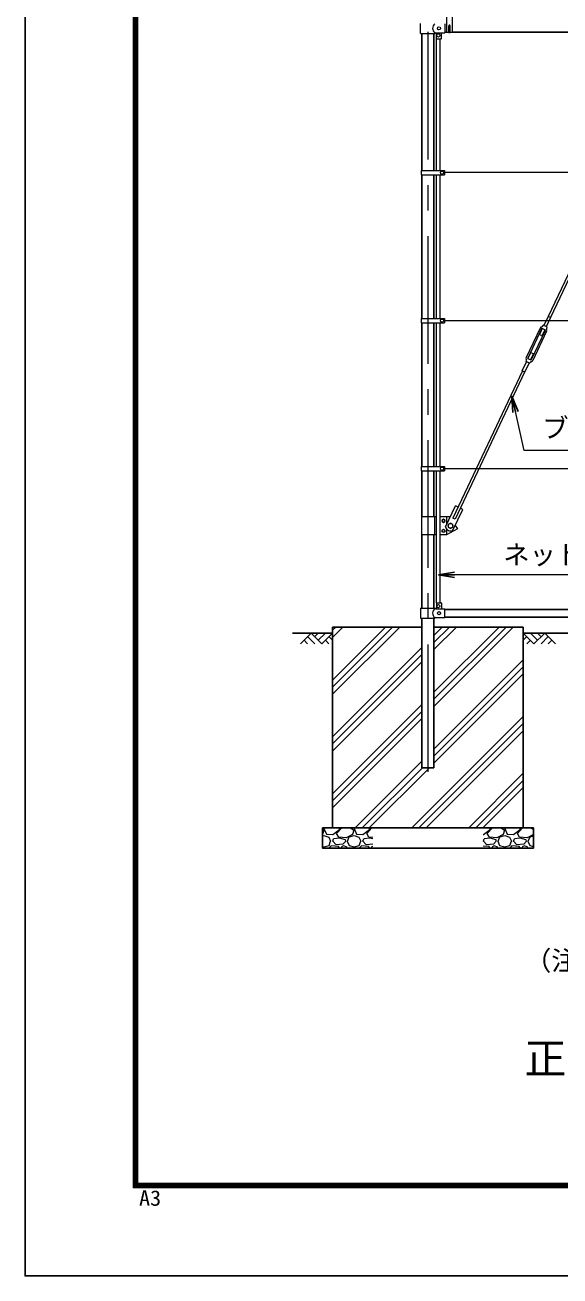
# Model space of a CAD drawing. Units: millimetres, scale not verified. Extents: x -8400 to 8400, y -5940 to 5940.
# Drawn here: x -8400 to -5736, y -5940 to 287 of the extents above; entities that cross this region are included whole.
import ezdxf
from ezdxf.enums import TextEntityAlignment as Align

# ---------------------------------------------------------------- set-up
doc = ezdxf.new("R2010")
doc.units = ezdxf.units.MM
doc.header["$LTSCALE"] = 20
doc.linetypes.add('USER1', pattern=[50.8, 31.75, -6.35, 6.35, -6.35])
for name, color, linetype, lineweight in [('0-0_D-DCR-HCH', 7, 'Continuous', 13), ('0-1_D-STR1', 1, 'Continuous', 25), ('0-2_D-STR4', 7, 'Continuous', 25), ('0-3_D-BGD', 7, 'Continuous', 25), ('0-4_D-BMK', 2, 'USER1', 13), ('0-8_D-STR3', 3, 'Continuous', 13), ('0-9_D-STR-TXT', 7, 'Continuous', 13), ('0-A_D-TTL-TXT', 7, 'Continuous', 13), ('0-C_D-TTL', 7, 'Continuous', 25)]:
    doc.layers.add(name, color=color, linetype=linetype, lineweight=lineweight)
doc.layers.add('0-6_0', color=7, linetype='Continuous')
doc.styles.add('ＭＳ ゴシック', font='')
doc.styles.get('ＭＳ ゴシック').set_extended_font_data('MS Gothic')

# ---------------------------------------------------------------- blocks, each defined once
blk = doc.blocks.new('_Open')
at = {"layer": '0-6_0'}
blk.add_line((-20, 3.333), (0, 0), dxfattribs=at)
blk.add_lwpolyline([(-20, -3.333), (0, 0), (-20, 0)], dxfattribs=at)

msp = doc.modelspace()

# ---------------------------------------------------------------- linework, layer by layer
at = {"layer": '0-0_D-DCR-HCH'}
for p, q in [((-6869.06, -2761.62), (-6817.45, -2710)), ((-6869.06, -3044.46), (-6534.6, -2710)), ((-6869.06, -2726.26), (-6852.8, -2710)), ((-6869.06, -3009.1), (-6569.96, -2710)), ((-6869.06, -2973.75), (-6605.32, -2710)), ((-6363.81, -2822.05), (-6251.76, -2710)), ((-6363.81, -3104.89), (-5968.92, -2710)), ((-6363.81, -2786.7), (-6287.12, -2710)), ((-6363.81, -3069.54), (-6004.27, -2710)), ((-6363.81, -2751.34), (-6322.47, -2710)), ((-6363.81, -3034.18), (-6039.63, -2710)), ((-6975.49, -2740), (-7028.7, -2793.21)), ((-7010.96, -2775.47), (-6993.14, -2793.21)), ((-6993.23, -2757.74), (-6957.59, -2793.21)), ((-6975.49, -2740), (-6922.28, -2793.21)), ((-6957.75, -2757.74), (-6940.01, -2740)), ((-6940.01, -2775.47), (-6904.54, -2740)), ((-6922.28, -2793.21), (-6869.06, -2740)), ((-6904.54, -2775.47), (-6886.72, -2793.21)), ((-6886.8, -2757.74), (-6869.06, -2775.39)), ((-5865.85, -2793.21), (-5919.06, -2740)), ((-5901.33, -2757.74), (-5919.06, -2775.39)), ((-5883.59, -2775.47), (-5901.41, -2793.21)), ((-5848.11, -2775.47), (-5883.59, -2740)), ((-5812.64, -2740), (-5865.85, -2793.21)), ((-5830.28, -2757.83), (-5848.11, -2740)), ((-5794.9, -2757.74), (-5830.54, -2793.21)), ((-5812.64, -2740), (-5759.43, -2793.21)), ((-5777.17, -2775.47), (-5794.98, -2793.21)), ((-6869.06, -3256.59), (-6424.31, -2811.84)), ((-6869.06, -3291.95), (-6424.31, -2847.2)), ((-6869.06, -3327.3), (-6424.31, -2882.55)), ((-6363.81, -3317.03), (-5919.06, -2872.28)), ((-6363.81, -3352.38), (-5919.06, -2907.63)), ((-6363.81, -3387.74), (-5919.06, -2942.99)), ((-6869.06, -3539.43), (-6424.31, -3094.68)), ((-6869.06, -3574.79), (-6424.31, -3130.04)), ((-6869.06, -3610.14), (-6424.31, -3165.39)), ((-6473.94, -3710), (-5919.06, -3155.12)), ((-6438.59, -3710), (-5919.06, -3190.48)), ((-6403.23, -3710), (-5919.06, -3225.83)), ((-6756.79, -3710), (-6424.31, -3377.53)), ((-6721.43, -3710), (-6421.43, -3410)), ((-6686.08, -3710), (-6386.08, -3410)), ((-6191.1, -3710), (-5919.06, -3437.96)), ((-6155.75, -3710), (-5919.06, -3473.32)), ((-6120.39, -3710), (-5919.06, -3508.67)), ((-6919.06, -3717.48), (-6912.91, -3721.74)), ((-6912.91, -3721.74), (-6918.91, -3742.74)), ((-6911.28, -3710), (-6911.41, -3712.74)), ((-6911.41, -3712.74), (-6899.41, -3741.24)), ((-6867.91, -3742.74), (-6834.91, -3717.24)), ((-6848.41, -3738.24), (-6822.99, -3710)), ((-6834.91, -3717.24), (-6832.59, -3710)), ((-6779.87, -3710), (-6762.91, -3721.74)), ((-6762.91, -3721.74), (-6768.91, -3742.74)), ((-6761.28, -3710), (-6761.41, -3712.74)), ((-6761.41, -3712.74), (-6749.41, -3741.24)), ((-6717.91, -3742.74), (-6684.91, -3717.24)), ((-6698.41, -3738.24), (-6672.99, -3710)), ((-6684.91, -3717.24), (-6682.59, -3710)), ((-6117.91, -3742.74), (-6084.91, -3717.24)), ((-6098.41, -3738.24), (-6072.99, -3710)), ((-6084.91, -3717.24), (-6082.59, -3710)), ((-6029.87, -3710), (-6012.91, -3721.74)), ((-6012.91, -3721.74), (-6018.91, -3742.74)), ((-6011.28, -3710), (-6011.41, -3712.74)), ((-6011.41, -3712.74), (-5999.41, -3741.24)), ((-5967.91, -3742.74), (-5934.91, -3717.24)), ((-5948.41, -3738.24), (-5922.99, -3710)), ((-5934.91, -3717.24), (-5932.59, -3710)), ((-5879.87, -3710), (-5869.06, -3717.48)), ((-6918.91, -3742.74), (-6919.06, -3742.82)), ((-6919.06, -3749.64), (-6911.41, -3747.24)), ((-6911.41, -3747.24), (-6887.41, -3756.24)), ((-6911.41, -3804.24), (-6885.91, -3796.74)), ((-6899.41, -3741.24), (-6867.91, -3742.74)), ((-6887.41, -3756.24), (-6878.41, -3775.74)), ((-6885.91, -3796.74), (-6878.41, -3775.74)), ((-6867.91, -3775.74), (-6863.41, -3763.74)), ((-6851.41, -3793.74), (-6867.91, -3775.74)), ((-6834.91, -3760.74), (-6863.41, -3763.74)), ((-6816.91, -3790.74), (-6851.41, -3793.74)), ((-6837.91, -3756.24), (-6848.41, -3738.24)), ((-6800.41, -3759.24), (-6837.91, -3756.24)), ((-6804.91, -3768.24), (-6834.91, -3760.74)), ((-6803.41, -3775.74), (-6816.91, -3790.74)), ((-6803.41, -3775.74), (-6804.91, -3768.24)), ((-6768.91, -3742.74), (-6800.41, -3759.24)), ((-6795.91, -3775.74), (-6786.91, -3796.74)), ((-6794.41, -3775.74), (-6785.41, -3754.74)), ((-6786.91, -3796.74), (-6761.41, -3804.24)), ((-6785.41, -3754.74), (-6761.41, -3747.24)), ((-6761.41, -3747.24), (-6737.41, -3756.24)), ((-6761.41, -3804.24), (-6735.91, -3796.74)), ((-6749.41, -3741.24), (-6717.91, -3742.74)), ((-6737.41, -3756.24), (-6728.41, -3775.74)), ((-6735.91, -3796.74), (-6728.41, -3775.74)), ((-6717.91, -3775.74), (-6713.41, -3763.74)), ((-6701.41, -3793.74), (-6717.91, -3775.74)), ((-6684.91, -3760.74), (-6713.41, -3763.74)), ((-6669.06, -3790.93), (-6701.41, -3793.74)), ((-6687.91, -3756.24), (-6698.41, -3738.24)), ((-6669.06, -3757.75), (-6687.91, -3756.24)), ((-6669.06, -3764.71), (-6684.91, -3760.74)), ((-6119.06, -3742.69), (-6117.91, -3742.74)), ((-6117.91, -3775.74), (-6113.41, -3763.74)), ((-6101.41, -3793.74), (-6117.91, -3775.74)), ((-6084.91, -3760.74), (-6113.41, -3763.74)), ((-6066.91, -3790.74), (-6101.41, -3793.74)), ((-6087.91, -3756.24), (-6098.41, -3738.24)), ((-6050.41, -3759.24), (-6087.91, -3756.24)), ((-6054.91, -3768.24), (-6084.91, -3760.74)), ((-6053.41, -3775.74), (-6066.91, -3790.74)), ((-6053.41, -3775.74), (-6054.91, -3768.24)), ((-6018.91, -3742.74), (-6050.41, -3759.24)), ((-6045.91, -3775.74), (-6036.91, -3796.74)), ((-6044.41, -3775.74), (-6035.41, -3754.74)), ((-6036.91, -3796.74), (-6011.41, -3804.24)), ((-6035.41, -3754.74), (-6011.41, -3747.24)), ((-6011.41, -3747.24), (-5987.41, -3756.24)), ((-6011.41, -3804.24), (-5985.91, -3796.74)), ((-5999.41, -3741.24), (-5967.91, -3742.74)), ((-5987.41, -3756.24), (-5978.41, -3775.74)), ((-5985.91, -3796.74), (-5978.41, -3775.74)), ((-5967.91, -3775.74), (-5963.41, -3763.74)), ((-5951.41, -3793.74), (-5967.91, -3775.74)), ((-5934.91, -3760.74), (-5963.41, -3763.74)), ((-5916.91, -3790.74), (-5951.41, -3793.74)), ((-5937.91, -3756.24), (-5948.41, -3738.24)), ((-5900.41, -3759.24), (-5937.91, -3756.24)), ((-5904.91, -3768.24), (-5934.91, -3760.74)), ((-5903.41, -3775.74), (-5916.91, -3790.74)), ((-5903.41, -3775.74), (-5904.91, -3768.24)), ((-5869.06, -3742.82), (-5900.41, -3759.24)), ((-5895.91, -3775.74), (-5886.91, -3796.74)), ((-5894.41, -3775.74), (-5885.41, -3754.74)), ((-5886.91, -3796.74), (-5869.06, -3801.99)), ((-5885.41, -3754.74), (-5869.06, -3749.64)), ((-6919.06, -3801.99), (-6911.41, -3804.24)), ((-6875.41, -3799.74), (-6886.64, -3810)), ((-6839.41, -3802.74), (-6875.41, -3799.74)), ((-6834.98, -3810), (-6839.41, -3802.74)), ((-6813.91, -3799.74), (-6824.41, -3804.24)), ((-6824.41, -3804.24), (-6822.11, -3810)), ((-6795.91, -3805.74), (-6813.91, -3799.74)), ((-6803, -3810), (-6795.91, -3805.74)), ((-6725.41, -3799.74), (-6736.64, -3810)), ((-6689.41, -3802.74), (-6725.41, -3799.74)), ((-6684.98, -3810), (-6689.41, -3802.74)), ((-6669.06, -3801.95), (-6674.41, -3804.24)), ((-6674.41, -3804.24), (-6672.11, -3810)), ((-6089.41, -3802.74), (-6119.06, -3800.27)), ((-6084.98, -3810), (-6089.41, -3802.74)), ((-6063.91, -3799.74), (-6074.41, -3804.24)), ((-6074.41, -3804.24), (-6072.11, -3810)), ((-6045.91, -3805.74), (-6063.91, -3799.74)), ((-6053, -3810), (-6045.91, -3805.74)), ((-5975.41, -3799.74), (-5986.64, -3810)), ((-5939.41, -3802.74), (-5975.41, -3799.74)), ((-5934.98, -3810), (-5939.41, -3802.74)), ((-5913.91, -3799.74), (-5924.41, -3804.24)), ((-5924.41, -3804.24), (-5922.11, -3810)), ((-5895.91, -3805.74), (-5913.91, -3799.74)), ((-5903, -3810), (-5895.91, -3805.74))]:
    msp.add_line(p, q, dxfattribs=at)
at = {"layer": '0-1_D-STR1'}
for p, q in [((-6309.06, 251.9), (-6299.06, 251.9)), ((-6274.06, 251.9), (-5406.56, 251.9)), ((-6424.31, -437.5), (-6424.31, 245)), ((-6363.81, -437.5), (-6363.81, 245)), ((-6424.31, -1174.5), (-6424.31, -458.5)), ((-6363.81, -1174.5), (-6363.81, -458.5)), ((-6424.31, -1911.5), (-6424.31, -1195.5)), ((-6363.81, -1911.5), (-6363.81, -1195.5)), ((-6424.31, -2161.3), (-6424.31, -1932.5)), ((-6363.81, -2161.3), (-6363.81, -1932.5)), ((-6424.31, -2615.9), (-6424.31, -2251.3)), ((-6363.81, -2615.9), (-6363.81, -2251.3)), ((-6424.31, -3410), (-6424.31, -2665.9)), ((-6363.81, -3410), (-6363.81, -2665.9)), ((-6309.06, -2621.9), (-4479.06, -2621.9)), ((-6309.06, -2660), (-4479.06, -2660)), ((-6363.81, -3410), (-6424.31, -3410))]:
    msp.add_line(p, q, dxfattribs=at)
at = {"layer": '0-2_D-STR4'}
for p, q in [((-6424.31, -2710), (-6869.06, -2710)), ((-6869.06, -2710), (-6869.06, -3710)), ((-5919.06, -2710), (-6363.81, -2710)), ((-5919.06, -3710), (-5919.06, -2710)), ((-6919.06, -3710), (-5869.06, -3710)), ((-6919.06, -3710), (-6919.06, -3810)), ((-5869.06, -3710), (-5869.06, -3810)), ((-6919.06, -3810), (-5869.06, -3810))]:
    msp.add_line(p, q, dxfattribs=at)
at = {"layer": '0-3_D-BGD'}
for p, q in [((-6869.06, -2740), (-7069.06, -2740)), ((-4869.06, -2740), (-5919.06, -2740))]:
    msp.add_line(p, q, dxfattribs=at)
at = {"layer": '0-4_D-BMK'}
msp.add_line((-6394.06, 3300), (-6394.06, -3460), dxfattribs=at)
at = {"layer": '0-8_D-STR3'}
for p, q in [((-6430.16, 245), (-6430.16, 295)), ((-6309.06, 292), (-6309.06, 248)), ((-6290.06, 250.11), (-6290.06, 283)), ((-6283.06, 250.11), (-6283.06, 283)), ((-5125.07, 251.9), (-5795.1, -1164.22)), ((-5111.8, 251.9), (-5784.25, -1169.35)), ((-6430.16, 245), (-6360.26, 245)), ((-6354.26, 248), (-6360.26, 245)), ((-6354.26, 248), (-6309.06, 248)), ((-6352.06, 220), (-6352.06, 248)), ((-6351.56, -437.5), (-6351.56, 218.68)), ((-6350.06, 218), (-6329.06, 218)), ((-6332.56, -437.5), (-6332.56, 218)), ((-6327.06, 220), (-6327.06, 248)), ((-6426.86, -437.5), (-6426.86, -458.5)), ((-6426.86, -437.5), (-6312.06, -437.5)), ((-6426.86, -458.5), (-6312.06, -458.5)), ((-6351.56, -1174.5), (-6351.56, -458.5)), ((-6332.56, -1174.5), (-6332.56, -458.5)), ((-6312.06, -437.5), (-6312.06, -458.5)), ((-4476.56, -448), (-6312.06, -448)), ((-6426.86, -1174.5), (-6426.86, -1195.5)), ((-6426.86, -1174.5), (-6312.06, -1174.5)), ((-6312.06, -1174.5), (-6312.06, -1195.5)), ((-5796.09, -1163.74), (-5817.48, -1208.94)), ((-5783.26, -1169.82), (-5804.64, -1215.01)), ((-5783.26, -1169.82), (-5796.09, -1163.74)), ((-6426.86, -1195.5), (-6312.06, -1195.5)), ((-6351.56, -1911.5), (-6351.56, -1195.5)), ((-6332.56, -1911.5), (-6332.56, -1195.5)), ((-4476.56, -1185), (-6312.06, -1185)), ((-5835.46, -1221.45), (-5904.74, -1367.89)), ((-5827.77, -1225.09), (-5897.06, -1371.53)), ((-5810.6, -1233.22), (-5879.88, -1379.65)), ((-5802.91, -1236.85), (-5872.2, -1383.29)), ((-5824.75, -1224.31), (-5838.86, -1254.14)), ((-5811.91, -1230.38), (-5826.02, -1260.21)), ((-5811.55, -1230.55), (-5825.11, -1224.14)), ((-5820.1, -1207.7), (-5824.95, -1214.04)), ((-5802.02, -1216.25), (-5820.1, -1207.7)), ((-5802.02, -1216.25), (-5803.84, -1224.02)), ((-5826.02, -1260.21), (-5838.86, -1254.14)), ((-5895.74, -1374.36), (-5881.63, -1344.53)), ((-5882.91, -1380.43), (-5868.79, -1350.6)), ((-5868.79, -1350.6), (-5881.63, -1344.53)), ((-5924.4, -1434.92), (-5903.01, -1389.73)), ((-5911.56, -1441), (-5890.18, -1395.8)), ((-5882.55, -1380.6), (-5896.1, -1374.19)), ((-5887.56, -1397.04), (-5882.71, -1390.7)), ((-5923.4, -1435.39), (-6269.83, -2167.57)), ((-5912.56, -1440.53), (-6258.98, -2172.71)), ((-5911.56, -1441), (-5924.4, -1434.92)), ((-6426.86, -1911.5), (-6426.86, -1932.5)), ((-6426.86, -1911.5), (-6312.06, -1911.5)), ((-6312.06, -1911.5), (-6312.06, -1932.5)), ((-4476.56, -1922), (-6312.06, -1922)), ((-6426.86, -1932.5), (-6312.06, -1932.5)), ((-6351.56, -2589.58), (-6351.56, -1932.5)), ((-6332.56, -2588.9), (-6332.56, -1932.5)), ((-6306.01, -2211.3), (-6256.82, -2107.35)), ((-6244.17, -2113.34), (-6256.82, -2107.35)), ((-6426.61, -2161.3), (-6426.61, -2251.3)), ((-6351.56, -2161.3), (-6426.61, -2161.3)), ((-6361.51, -2161.3), (-6361.51, -2251.3)), ((-6286.51, -2161.3), (-6332.56, -2161.3)), ((-6301.51, -2161.3), (-6301.51, -2201.8)), ((-6286.51, -2161.3), (-6284.08, -2164.95)), ((-6269.85, -2228.41), (-6220.67, -2124.46)), ((-6258.98, -2172.71), (-6269.83, -2167.57)), ((-6220.67, -2124.46), (-6233.32, -2118.47)), ((-6301.51, -2221.3), (-6301.51, -2251.3)), ((-6351.56, -2251.3), (-6426.61, -2251.3)), ((-6301.51, -2251.3), (-6332.56, -2251.3)), ((-6352.06, -2590.9), (-6352.06, -2618.9)), ((-6350.06, -2588.9), (-6329.06, -2588.9)), ((-6327.06, -2590.9), (-6327.06, -2618.9)), ((-6430.16, -2615.9), (-6360.26, -2615.9)), ((-6430.16, -2615.9), (-6430.16, -2665.9)), ((-6430.16, -2665.9), (-6360.26, -2665.9)), ((-6354.26, -2618.9), (-6360.26, -2615.9)), ((-6354.26, -2662.9), (-6360.26, -2665.9)), ((-6354.26, -2618.9), (-6309.06, -2618.9)), ((-6354.26, -2662.9), (-6309.06, -2662.9)), ((-6309.06, -2662.9), (-6309.06, -2618.9))]:
    msp.add_line(p, q, dxfattribs=at)
for points in [[(-6290.06, 250.11), (-6299.06, 250.11), (-6299.06, 339.37)], [(-6283.06, 339.37), (-6274.06, 339.37), (-6274.06, 250.11), (-6283.06, 250.11)], [(-5887.56, -1397.04), (-5905.63, -1388.49), (-5903.81, -1380.72)], [(-6258.19, -2203.78), (-6246.51, -2221.3), (-6301.51, -2251.3)]]:
    msp.add_lwpolyline(points, dxfattribs=at)
for points in [[(-6316.51, -2173.2), (-6323.53, -2177.25), (-6323.53, -2185.35), (-6316.51, -2189.4), (-6309.5, -2185.35), (-6309.5, -2177.25)], [(-6316.51, -2239.4), (-6323.53, -2235.35), (-6323.53, -2227.25), (-6316.51, -2223.2), (-6309.5, -2227.25), (-6309.5, -2235.35)], [(-6281.51, -2192.44), (-6293.51, -2199.37), (-6293.51, -2213.23), (-6281.51, -2220.15), (-6269.51, -2213.23), (-6269.51, -2199.37)]]:
    msp.add_lwpolyline(points, close=True, dxfattribs=at)
for centre, radius in [((-6339.06, 270), 8), ((-6342.06, 235), 8), ((-6324.06, -448), 8), ((-6324.06, -1185), 8), ((-6324.06, -1922), 8), ((-6316.51, -2181.3), 7.03), ((-6316.51, -2231.3), 7.03), ((-6281.51, -2206.3), 11.5), ((-6342.06, -2605.9), 8), ((-6339.06, -2640.9), 8)]:
    msp.add_circle(centre, radius, dxfattribs=at)
for centre, radius, start, end in [((-6341.68, 270), 28.8, 130.19176, 229.80824), ((-6286.56, 283), 3.5, 0, 180), ((-6286.56, 255.74), 6.62, 238.10921, 301.89079), ((-6350.06, 220), 2, 180, 270), ((-6329.06, 220), 2, 270, 0), ((-5825.96, -1225.94), 10.5, 98.56027, 154.67916), ((-5825.96, -1225.94), 2, 64.67916, 154.67916), ((-5828.12, -1211.61), 4, 278.56027, 322.5799), ((-5812.4, -1232.36), 2, 334.67916, 64.67916), ((-5799.95, -1224.94), 4, 166.77841, 210.79804), ((-5812.4, -1232.36), 10.5, 334.67916, 30.79804), ((-5895.25, -1372.38), 10.5, 154.67916, 210.79804), ((-5907.7, -1379.81), 4, 346.77841, 30.79804), ((-5895.25, -1372.38), 2, 154.67916, 244.67916), ((-5879.53, -1393.13), 4, 98.56027, 142.5799), ((-5881.69, -1378.8), 2, 244.67916, 334.67916), ((-5881.69, -1378.8), 10.5, 278.56027, 334.67916), ((-6281.51, -2206.3), 25, 191.54905, 297.80926), ((-6350.06, -2590.9), 2, 90, 180), ((-6329.06, -2590.9), 2, 0, 90), ((-6341.68, -2640.9), 28.8, 130.19176, 229.80824)]:
    msp.add_arc(centre, radius, start, end, dxfattribs=at)
at = {"layer": '0-9_D-STR-TXT'}
msp.add_line((-5377.87, -2450.78), (-6339.31, -2450.78), dxfattribs=at)
msp.add_lwpolyline([(-4987.89, -1830.78), (-5915.12, -1830.78), (-5975, -1563.18)], dxfattribs=at)
at = {"layer": '0-C_D-TTL', "color": 2}
msp.add_lwpolyline([(-8400, 5940), (8400, 5940), (8400, -5940), (-8400, -5940)], close=True, dxfattribs=at)
at = {"layer": '0-C_D-TTL'}
for points in [[(-7860, 5500), (7860, 5500), (7860, -5500), (-7860, -5500)], [(-7855, 5495), (7855, 5495), (7855, -5495), (-7855, -5495)], [(-7850, 5490), (7850, 5490), (7850, -5490), (-7850, -5490)], [(-7845, 5485), (7845, 5485), (7845, -5485), (-7845, -5485)], [(-7840, 5480), (7840, 5480), (7840, -5480), (-7840, -5480)]]:
    msp.add_lwpolyline(points, close=True, dxfattribs=at)

# ---------------------------------------------------------------- block references
at = {"layer": '0-9_D-STR-TXT', "xscale": 4, "yscale": 4}
for p, rotation in [((-5975.44, -1561.22), 102.61465), ((-6341.31, -2450.78), 180)]:
    msp.add_blockref('_Open', p, dxfattribs=dict(at, rotation=rotation))

# ---------------------------------------------------------------- texts
at = {"layer": '0-9_D-STR-TXT', "style": 'ＭＳ ゴシック'}
for s, p in [('ブレース φ12', (-5824.94, -1795.96)), ('ネットバー', (-6018.99, -2426.88))]:
    msp.add_text(s, height=96.19, dxfattribs=at).set_placement(p, align=Align.BOTTOM_LEFT)
at = {"layer": '0-A_D-TTL-TXT', "style": 'ＭＳ ゴシック'}
for s, height, p in [('（注記）ブレースは端部スパン、隅部両サイドスパンに設置し、', 96.19, (-5911.03, -4447.46)), ('正\u3000面\u3000図', 153.9, (-5913.86, -4980.79))]:
    msp.add_text(s, height=height, dxfattribs=at).set_placement(p, align=Align.BOTTOM_LEFT)
at = {"layer": '0-C_D-TTL', "style": 'ＭＳ ゴシック', "width": 1.05}
msp.add_text('A3', height=76.97, dxfattribs=at).set_placement((-7832.18, -5613.62), align=Align.BOTTOM_LEFT)

doc.saveas('drawing.dxf')
